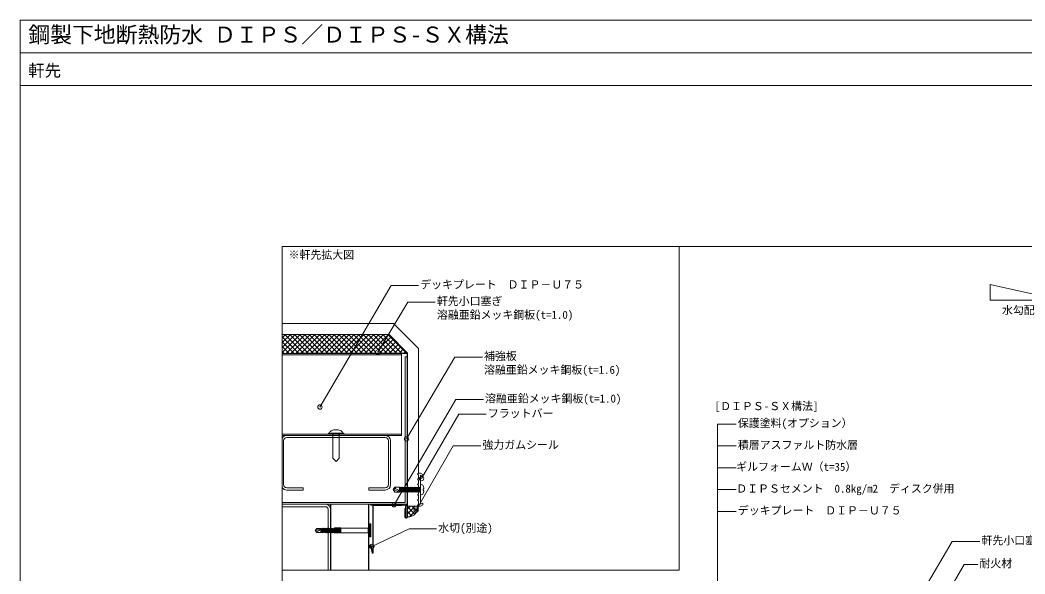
# Model space of a CAD drawing. Units: millimetres, scale not verified. Extents: x -1380 to 1380, y -955 to 955.
# Drawn here: x -1380 to 460, y -60 to 955 of the extents above; entities that cross this region are included whole.
import ezdxf
from ezdxf.enums import TextEntityAlignment as Align

# ---------------------------------------------------------------- set-up
doc = ezdxf.new("R2010")
doc.units = ezdxf.units.MM
doc.header["$LTSCALE"] = 3
doc.linetypes.add('DASHED1', pattern=[1.8, 1.2, -0.6])
for name, color, linetype, lineweight in [('0-0_0', 7, 'Continuous', 18), ('0-1_BOUSUI', 1, 'Continuous', 18), ('0-2_MOJI', 7, 'Continuous', 18), ('0-3_HATCH', 9, 'Continuous', 18), ('0-4_KANAMONO', 5, 'DASHED1', 18), ('0-5_KANAMONO_SCREW', 4, 'Continuous', 18), ('0-6_TEKKOTU', 7, 'Continuous', 18), ('0-7_doubuti', 5, 'Continuous', 18), ('0-8_dekki', 3, 'Continuous', 18), ('0-9_bo-do', 3, 'Continuous', 18), ('0-A_dannnetu', 6, 'Continuous', 18), ('0-B_WAKU', 7, 'Continuous', 18)]:
    doc.layers.add(name, color=color, linetype=linetype, lineweight=lineweight)
doc.styles.add('ＭＳ ゴシック', font='')
doc.styles.get('ＭＳ ゴシック').set_extended_font_data('MS Gothic')

msp = doc.modelspace()

# ---------------------------------------------------------------- linework, layer by layer
at = {"layer": '0-0_0'}
msp.add_line((-1379.957, 895.031), (1380.043, 895.031), dxfattribs=at)
msp.add_lwpolyline([(-899.957, -659.969), (900.043, -659.969), (900.043, 540.031), (-899.957, 540.031)], close=True, dxfattribs=at)
at = {"layer": '0-1_BOUSUI'}
for p, q in [((-650.429, 224.761), (-650.429, 353.338)), ((-670.429, 64.761), (-650.429, 64.761))]:
    msp.add_line(p, q, dxfattribs=at)
msp.add_lwpolyline([(-899.957, 399.053), (-696.145, 399.053), (-650.429, 353.338), (-650.429, 124.761)], dxfattribs=at)
msp.add_arc((-670.429, 64.761), 20, 270, 0, dxfattribs=at)
at = {"layer": '0-2_MOJI'}
for p, q in [((396.59, 470.511), (396.59, 442.005)), ((-103.173, -196.264), (-103.173, 214.947)), ((-103.173, 214.947), (-68.597, 214.947)), ((-103.173, 174.947), (-68.597, 174.947)), ((-103.173, 134.947), (-68.597, 134.947)), ((-103.173, 94.947), (-68.597, 94.947)), ((-103.173, 54.947), (-68.597, 54.947))]:
    msp.add_line(p, q, dxfattribs=at)
for points in [[(-650.194, 468.827), (-700.632, 468.827), (-830.933, 246.187)], [(396.59, 442.005), (524.969, 442.005), (396.59, 470.511)], [(-619.789, 438.422), (-670.227, 438.422), (-724.967, 346.657)], [(-533.478, 337.668), (-583.916, 337.668), (-672.307, 187.618)], [(-531.636, 259.921), (-582.074, 259.921), (-695.11, 67.186)], [(-526.371, 232.862), (-576.809, 232.862), (-644.796, 115.106)], [(-536.397, 175.093), (-586.835, 175.093), (-654.822, 57.337)], [(-617.354, 22.995), (-667.792, 22.995), (-735.779, -9.365)], [(377.52, -0.125), (327.082, -0.125), (227.923, -168.824)], [(240.669, -229.01), (348.603, -42.063), (373.822, -42.063)]]:
    msp.add_lwpolyline(points, dxfattribs=at)
for centre in [(-724.967, 346.657), (-830.933, 246.187), (-672.307, 187.618), (-644.796, 115.106), (-695.11, 67.186), (-654.822, 57.337), (-735.779, -9.365)]:
    msp.add_circle(centre, 4, dxfattribs=at)
at = {"layer": '0-3_HATCH'}
for p, q in [((-899.957, 373.055), (-893.958, 379.053)), ((-899.957, 364.075), (-884.978, 379.053)), ((-899.957, 355.095), (-875.998, 379.053)), ((-899.957, 346.114), (-867.018, 379.053)), ((-870.242, 345.053), (-899.957, 374.768)), ((-861.262, 345.053), (-895.262, 379.053)), ((-893.037, 344.053), (-858.037, 379.053)), ((-852.282, 345.053), (-886.282, 379.053)), ((-884.057, 344.053), (-849.057, 379.053)), ((-843.301, 345.053), (-877.301, 379.053)), ((-875.077, 344.053), (-840.077, 379.053)), ((-834.321, 345.053), (-868.321, 379.053)), ((-865.097, 345.053), (-831.097, 379.053)), ((-825.341, 345.053), (-859.341, 379.053)), ((-856.116, 345.053), (-822.116, 379.053)), ((-816.361, 345.053), (-850.361, 379.053)), ((-847.136, 345.053), (-813.136, 379.053)), ((-807.38, 345.053), (-841.38, 379.053)), ((-838.156, 345.053), (-804.156, 379.053)), ((-798.4, 345.053), (-832.4, 379.053)), ((-829.176, 345.053), (-795.176, 379.053)), ((-789.42, 345.053), (-823.42, 379.053)), ((-820.195, 345.053), (-786.195, 379.053)), ((-780.44, 345.053), (-814.44, 379.053)), ((-811.215, 345.053), (-777.215, 379.053)), ((-802.235, 345.053), (-768.235, 379.053)), ((-793.254, 345.053), (-759.254, 379.053)), ((-766.314, 345.053), (-732.314, 379.053)), ((-757.333, 345.053), (-723.333, 379.053)), ((-748.353, 345.053), (-714.353, 379.053)), ((-721.227, 345.239), (-695.921, 370.545)), ((-719.317, 356.129), (-700.411, 375.035)), ((-878.222, 344.053), (-899.957, 365.788)), ((-887.203, 344.053), (-899.957, 356.808)), ((-724.793, 350.654), (-719.317, 356.129)), ((-712.432, 345.053), (-691.431, 366.055)), ((-703.452, 345.053), (-686.94, 361.565)), ((-694.472, 345.053), (-682.45, 357.075)), ((-685.491, 345.053), (-677.96, 352.585)), ((-896.183, 344.053), (-899.957, 347.827)), ((-730.393, 345.053), (-728.963, 346.483)), ((-676.511, 345.053), (-673.47, 348.095)), ((-670.429, 59.633), (-665.301, 64.761)), ((-670.429, 50.653), (-656.321, 64.761)), ((-656.939, 49.995), (-670.429, 63.485)), ((-667.054, 45.047), (-650.716, 61.386)), ((-652.969, 55.006), (-662.724, 64.761)), ((-650.667, 61.684), (-653.744, 64.761)), ((-662.377, 46.453), (-670.429, 54.505)), ((-669.679, 44.775), (-670.429, 45.525))]:
    msp.add_line(p, q, dxfattribs=at)
for points in [[(-771.459, 345.053), (-772.476, 346.07), (-805.459, 379.053)], [(-762.479, 345.053), (-769.161, 351.735), (-796.479, 379.053)], [(-753.499, 345.053), (-765.845, 357.4), (-787.499, 379.053)], [(-784.274, 345.053), (-757.262, 372.066), (-750.274, 379.053)], [(-744.518, 345.053), (-762.53, 363.065), (-778.518, 379.053)], [(-775.294, 345.053), (-769.934, 350.413), (-741.294, 379.053)], [(-735.538, 345.053), (-759.214, 368.73), (-769.538, 379.053)], [(-728.899, 347.394), (-755.899, 374.394), (-760.558, 379.053)], [(-717.578, 345.053), (-722.805, 350.281), (-751.578, 379.053)], [(-708.597, 345.053), (-719.45, 355.906), (-742.597, 379.053)], [(-739.373, 345.053), (-706.04, 378.387), (-705.373, 379.053)], [(-699.617, 345.053), (-716.095, 361.531), (-733.617, 379.053)], [(-690.637, 345.053), (-712.739, 367.156), (-724.637, 379.053)], [(-681.657, 345.053), (-709.384, 372.781), (-715.657, 379.053)], [(-672.676, 345.053), (-706.028, 378.405), (-706.676, 379.053)]]:
    msp.add_lwpolyline(points, dxfattribs=at)
at = {"layer": '0-4_KANAMONO', "linetype": 'Continuous'}
for p, q in [((-820.629, 68.054), (-899.957, 68.054)), ((-820.629, 63.454), (-899.957, 63.454)), ((-816.029, -52.842), (-816.029, 58.854)), ((-811.429, -52.842), (-811.429, 58.854)), ((-737.429, 66.054), (-675.929, 66.054)), ((-673.429, 43.761), (-672.429, 43.761)), ((-672.429, 42.761), (-673.429, 42.761)), ((-733.929, -21.346), (-734.729, -21.346)), ((-734.524, -20.746), (-734.129, -20.746))]:
    msp.add_line(p, q, dxfattribs=at)
for points in [[(-899.957, 71.254), (-674.629, 71.254), (-674.629, 338.054), (-671.429, 338.054), (-671.429, 68.054), (-899.957, 68.054)], [(-671.429, 44.761), (-671.429, 344.053), (-870.429, 344.053), (-870.429, 345.053), (-670.429, 345.053), (-670.429, 44.761)], [(-652.029, 123.261), (-650.429, 124.761), (-647.029, 124.761), (-642.429, 122.761), (-642.429, 119.968)], [(-642.429, 69.553), (-642.429, 66.761), (-647.029, 64.761), (-650.429, 64.761), (-652.029, 66.261), (-650.429, 67.761), (-650.429, 74.261), (-652.029, 75.761), (-650.429, 77.261), (-650.429, 83.761), (-652.029, 85.261), (-650.429, 86.761), (-650.429, 93.261), (-652.029, 94.761), (-650.429, 96.261), (-650.429, 102.761), (-652.029, 104.261), (-650.429, 105.761), (-650.429, 112.261), (-652.029, 113.761), (-650.429, 115.261), (-650.429, 121.761), (-652.029, 123.261)], [(-643.268, 119.418), (-647.029, 121.053), (-647.029, 68.468), (-643.268, 70.103)], [(-675.929, 68.054), (-737.429, 68.054), (-737.429, 66.054)], [(-733.929, -20.546), (-733.929, 66.054), (-681.257, 66.054), (-681.257, 65.454)], [(-681.257, 65.454), (-733.329, 65.454), (-733.329, -20.746)], [(-675.429, 44.761), (-675.429, 60.054), (-674.429, 60.054), (-674.429, 44.761)], [(-673.929, 64.054), (-673.929, 43.895), (-671.929, 43.895), (-671.929, 64.054)], [(-735.329, -20.746), (-738.41, -5.946), (-737.903, -5.946), (-734.72, -20.589)]]:
    msp.add_lwpolyline(points, dxfattribs=at)
for centre, radius, start, end in [((-643.029, 119.968), 0.6, 246.50143, 0), ((-820.629, 58.854), 9.2, 0, 90), ((-820.629, 58.854), 4.6, 0, 90), ((-675.929, 64.054), 4, 0, 90), ((-675.929, 64.054), 2, 0, 90), ((-643.029, 69.553), 0.6, 360, 113.49857), ((-673.429, 44.761), 2, 180, 270), ((-673.429, 44.761), 1, 180, 270), ((-672.429, 44.761), 1, 270, 0), ((-672.429, 44.761), 2, 270, 0), ((-734.729, -20.746), 0.6, 180, 270), ((-734.524, -20.546), 0.2, 192.26477, 270), ((-734.129, -20.546), 0.2, 270, 0), ((-733.929, -20.746), 0.6, 270, 360)]:
    msp.add_arc(centre, radius, start, end, dxfattribs=at)
at = {"layer": '0-5_KANAMONO_SCREW'}
for p, q in [((-697.029, 94.761), (-694.018, 99.061)), ((-697.029, 94.761), (-693.018, 96.031)), ((-697.029, 94.761), (-685.029, 90.461)), ((-697.029, 94.761), (-694.018, 90.461)), ((-694.018, 99.061), (-685.029, 99.061)), ((-685.029, 98.561), (-684.029, 99.561)), ((-685.029, 90.461), (-685.029, 99.061)), ((-685.029, 98.561), (-682.829, 89.961)), ((-684.029, 99.561), (-682.829, 89.961)), ((-684.029, 99.561), (-681.829, 90.961)), ((-682.629, 98.561), (-683.773, 98.561)), ((-682.629, 98.561), (-681.629, 99.561)), ((-682.629, 98.561), (-680.429, 89.961)), ((-681.629, 99.561), (-679.429, 90.961)), ((-681.629, 99.561), (-680.429, 89.961)), ((-680.229, 98.561), (-681.373, 98.561)), ((-680.229, 98.561), (-679.229, 99.561)), ((-680.229, 98.561), (-678.029, 89.961)), ((-679.229, 99.561), (-678.029, 89.961)), ((-679.229, 99.561), (-677.029, 90.961)), ((-677.829, 98.561), (-678.973, 98.561)), ((-677.829, 98.561), (-676.829, 99.561)), ((-677.829, 98.561), (-675.629, 89.961)), ((-676.829, 99.561), (-675.629, 89.961)), ((-676.829, 99.561), (-674.629, 90.961)), ((-675.429, 98.561), (-676.573, 98.561)), ((-675.429, 98.561), (-674.429, 99.561)), ((-675.429, 98.561), (-673.229, 89.961)), ((-674.429, 99.561), (-673.229, 89.961)), ((-674.429, 99.561), (-672.229, 90.961)), ((-673.029, 98.561), (-674.173, 98.561)), ((-673.029, 98.561), (-672.029, 99.561)), ((-673.029, 98.561), (-670.829, 89.961)), ((-672.029, 99.561), (-670.829, 89.961)), ((-672.029, 99.561), (-669.829, 90.961)), ((-670.629, 98.561), (-671.773, 98.561)), ((-670.629, 98.561), (-669.629, 99.561)), ((-670.629, 98.561), (-668.429, 89.961)), ((-669.629, 99.561), (-668.429, 89.961)), ((-669.629, 99.561), (-667.429, 90.961)), ((-668.229, 98.561), (-669.373, 98.561)), ((-668.229, 98.561), (-667.229, 99.561)), ((-668.229, 98.561), (-666.029, 89.961)), ((-667.229, 99.561), (-666.029, 89.961)), ((-667.229, 99.561), (-665.029, 90.961)), ((-665.829, 98.561), (-666.973, 98.561)), ((-665.829, 98.561), (-664.829, 99.561)), ((-665.829, 98.561), (-663.629, 89.961)), ((-664.829, 99.561), (-663.629, 89.961)), ((-664.829, 99.561), (-662.629, 90.961)), ((-663.429, 98.561), (-664.573, 98.561)), ((-663.429, 98.561), (-662.429, 99.561)), ((-663.429, 98.561), (-661.229, 89.961)), ((-662.429, 99.561), (-661.229, 89.961)), ((-662.429, 99.561), (-660.229, 90.961)), ((-661.029, 98.561), (-662.173, 98.561)), ((-661.029, 98.561), (-660.029, 99.561)), ((-661.029, 98.561), (-658.829, 89.961)), ((-660.029, 99.561), (-657.829, 90.961)), ((-660.029, 99.561), (-658.829, 89.961)), ((-658.629, 98.561), (-659.773, 98.561)), ((-658.629, 98.561), (-657.629, 99.561)), ((-658.629, 98.561), (-656.429, 89.961)), ((-657.629, 99.561), (-656.429, 89.961)), ((-657.629, 99.561), (-655.429, 90.961)), ((-656.229, 98.561), (-657.373, 98.561)), ((-656.229, 98.561), (-655.229, 99.561)), ((-656.229, 98.561), (-654.029, 89.961)), ((-655.229, 99.561), (-654.029, 89.961)), ((-655.229, 99.561), (-653.029, 90.961)), ((-653.829, 98.561), (-654.973, 98.561)), ((-653.829, 98.561), (-652.829, 99.561)), ((-653.829, 98.561), (-651.629, 89.961)), ((-652.829, 99.561), (-651.629, 89.961)), ((-652.829, 99.561), (-650.629, 90.961)), ((-651.429, 98.561), (-652.573, 98.561)), ((-651.429, 98.561), (-650.429, 99.561)), ((-651.429, 98.561), (-649.229, 89.961)), ((-650.429, 99.561), (-649.229, 89.961)), ((-650.429, 99.561), (-648.229, 90.961)), ((-649.029, 98.561), (-650.173, 98.561)), ((-649.029, 98.561), (-648.029, 99.561)), ((-649.029, 98.561), (-647.029, 90.742)), ((-648.029, 99.561), (-647.029, 95.652)), ((-648.029, 99.561), (-647.029, 91.561)), ((-647.029, 98.561), (-647.773, 98.561)), ((-647.029, 102.261), (-647.029, 87.261)), ((-694.018, 90.461), (-685.029, 90.461)), ((-683.085, 90.961), (-685.029, 90.961)), ((-682.829, 89.961), (-681.829, 90.961)), ((-680.685, 90.961), (-681.829, 90.961)), ((-680.429, 89.961), (-679.429, 90.961)), ((-678.285, 90.961), (-679.429, 90.961)), ((-678.029, 89.961), (-677.029, 90.961)), ((-675.885, 90.961), (-677.029, 90.961)), ((-675.629, 89.961), (-674.629, 90.961)), ((-673.485, 90.961), (-674.629, 90.961)), ((-673.229, 89.961), (-672.229, 90.961)), ((-671.085, 90.961), (-672.229, 90.961)), ((-670.829, 89.961), (-669.829, 90.961)), ((-668.685, 90.961), (-669.829, 90.961)), ((-668.429, 89.961), (-667.429, 90.961)), ((-666.285, 90.961), (-667.429, 90.961)), ((-666.029, 89.961), (-665.029, 90.961)), ((-663.885, 90.961), (-665.029, 90.961)), ((-663.629, 89.961), (-662.629, 90.961)), ((-661.485, 90.961), (-662.629, 90.961)), ((-661.229, 89.961), (-660.229, 90.961)), ((-659.085, 90.961), (-660.229, 90.961)), ((-658.829, 89.961), (-657.829, 90.961)), ((-656.685, 90.961), (-657.829, 90.961)), ((-656.429, 89.961), (-655.429, 90.961)), ((-654.285, 90.961), (-655.429, 90.961)), ((-654.029, 89.961), (-653.029, 90.961)), ((-651.885, 90.961), (-653.029, 90.961)), ((-651.629, 89.961), (-650.629, 90.961)), ((-649.485, 90.961), (-650.629, 90.961)), ((-649.229, 89.961), (-648.229, 90.961)), ((-647.085, 90.961), (-648.229, 90.961)), ((-839.429, 20.054), (-829.429, 23.754)), ((-839.429, 20.054), (-836.838, 23.754)), ((-839.429, 20.054), (-836.838, 16.354)), ((-839.429, 20.054), (-835.193, 18.486)), ((-829.429, 23.754), (-836.838, 23.754)), ((-829.429, 16.854), (-827.229, 24.254)), ((-829.429, 16.354), (-829.429, 23.754)), ((-827.526, 23.254), (-829.429, 23.254)), ((-828.429, 15.854), (-827.229, 24.254)), ((-828.429, 15.854), (-826.229, 23.254)), ((-827.229, 24.254), (-826.229, 23.254)), ((-827.029, 16.854), (-824.829, 24.254)), ((-825.126, 23.254), (-826.229, 23.254)), ((-826.029, 15.854), (-824.829, 24.254)), ((-826.029, 15.854), (-823.829, 23.254)), ((-824.829, 24.254), (-823.829, 23.254)), ((-824.629, 16.854), (-822.429, 24.254)), ((-822.726, 23.254), (-823.829, 23.254)), ((-823.629, 15.854), (-822.429, 24.254)), ((-823.629, 15.854), (-821.429, 23.254)), ((-822.429, 24.254), (-821.429, 23.254)), ((-822.229, 16.854), (-820.029, 24.254)), ((-820.326, 23.254), (-821.429, 23.254)), ((-821.229, 15.854), (-820.029, 24.254)), ((-821.229, 15.854), (-819.029, 23.254)), ((-820.029, 24.254), (-819.029, 23.254)), ((-819.829, 16.854), (-817.629, 24.254)), ((-817.926, 23.254), (-819.029, 23.254)), ((-818.829, 15.854), (-817.629, 24.254)), ((-818.829, 15.854), (-816.629, 23.254)), ((-817.629, 24.254), (-816.629, 23.254)), ((-817.429, 16.854), (-815.229, 24.254)), ((-815.526, 23.254), (-816.629, 23.254)), ((-816.429, 15.854), (-815.229, 24.254)), ((-816.429, 15.854), (-814.229, 23.254)), ((-815.229, 24.254), (-814.229, 23.254)), ((-815.029, 16.854), (-812.829, 24.254)), ((-813.126, 23.254), (-814.229, 23.254)), ((-814.029, 15.854), (-812.829, 24.254)), ((-814.029, 15.854), (-811.829, 23.254)), ((-812.829, 24.254), (-811.829, 23.254)), ((-812.629, 16.854), (-810.429, 24.254)), ((-810.726, 23.254), (-811.829, 23.254)), ((-811.629, 15.854), (-810.429, 24.254)), ((-811.629, 15.854), (-809.429, 23.254)), ((-810.429, 24.254), (-809.429, 23.254)), ((-810.229, 16.854), (-808.029, 24.254)), ((-808.326, 23.254), (-809.429, 23.254)), ((-809.229, 15.854), (-808.029, 24.254)), ((-809.229, 15.854), (-807.029, 23.254)), ((-808.029, 24.254), (-807.029, 23.254)), ((-807.829, 16.854), (-805.629, 24.254)), ((-805.926, 23.254), (-807.029, 23.254)), ((-806.829, 15.854), (-805.629, 24.254)), ((-806.829, 15.854), (-804.629, 23.254)), ((-805.629, 24.254), (-804.629, 23.254)), ((-805.429, 16.854), (-804.429, 20.217)), ((-804.429, 23.254), (-804.629, 23.254)), ((-804.429, 24.604), (-792.429, 24.604)), ((-804.429, 15.504), (-804.429, 24.604)), ((-804.429, 23.628), (-792.429, 23.628)), ((-804.429, 22.358), (-792.429, 22.358)), ((-804.429, 21.088), (-792.429, 21.088)), ((-804.429, 19.818), (-792.429, 19.818)), ((-804.429, 18.548), (-792.429, 18.548)), ((-792.429, 15.504), (-792.429, 24.604)), ((-792.429, 24.304), (-742.829, 24.304)), ((-742.829, 24.304), (-739.429, 28.013)), ((-742.829, 15.804), (-742.829, 24.304)), ((-737.429, 32.054), (-739.429, 32.054)), ((-739.429, 28.013), (-739.429, 32.054)), ((-739.429, 28.013), (-739.429, 12.094)), ((-737.429, 8.054), (-737.429, 32.054)), ((-829.429, 16.354), (-836.838, 16.354)), ((-829.429, 16.854), (-828.429, 15.854)), ((-827.029, 16.854), (-828.132, 16.854)), ((-827.029, 16.854), (-826.029, 15.854)), ((-824.629, 16.854), (-825.732, 16.854)), ((-824.629, 16.854), (-823.629, 15.854)), ((-822.229, 16.854), (-823.332, 16.854)), ((-822.229, 16.854), (-821.229, 15.854)), ((-819.829, 16.854), (-820.932, 16.854)), ((-819.829, 16.854), (-818.829, 15.854)), ((-817.429, 16.854), (-818.532, 16.854)), ((-817.429, 16.854), (-816.429, 15.854)), ((-815.029, 16.854), (-816.132, 16.854)), ((-815.029, 16.854), (-814.029, 15.854)), ((-812.629, 16.854), (-813.732, 16.854)), ((-812.629, 16.854), (-811.629, 15.854)), ((-810.229, 16.854), (-811.332, 16.854)), ((-810.229, 16.854), (-809.229, 15.854)), ((-807.829, 16.854), (-808.932, 16.854)), ((-807.829, 16.854), (-806.829, 15.854)), ((-805.429, 16.854), (-806.532, 16.854)), ((-805.429, 16.854), (-804.429, 15.854)), ((-804.429, 17.278), (-792.429, 17.278)), ((-804.429, 16.008), (-792.429, 16.008)), ((-804.429, 15.504), (-792.429, 15.504)), ((-792.429, 15.804), (-742.829, 15.804)), ((-742.829, 15.804), (-739.429, 12.094)), ((-739.429, 8.054), (-739.429, 12.094)), ((-737.429, 8.054), (-739.429, 8.054))]:
    msp.add_line(p, q, dxfattribs=at)
msp.add_lwpolyline([(-640.679, 93.26), (-641.679, 93.26), (-641.679, 96.26), (-640.679, 96.26)], dxfattribs=at)
for centre, radius, start, end in [((-694.647, 97.173), 1.989, 324.94761, 71.58289), ((-694.513, 85.372), 10.763, 28.2142, 82.01632), ((-645.029, 102.261), 2, 90, 180), ((-646.877, 94.942), 9.5, 61.1191, 78.78043), ((-663.221, 94.761), 22.592, 3.80485, 22.10088), ((-663.221, 94.761), 22.592, 337.89912, 356.19094), ((-645.029, 87.261), 2, 180, 270), ((-646.877, 94.579), 9.5, 281.21957, 298.8809), ((-839.429, 20.054), 4.517, 305, 339.69553), ((-837.45, 26.743), 8.56, 285.28771, 339.55907)]:
    msp.add_arc(centre, radius, start, end, dxfattribs=at)
at = {"layer": '0-6_TEKKOTU'}
msp.add_lwpolyline([(-899.957, 540.031), (-172.917, 540.031), (-172.917, -52.842), (-899.957, -52.842)], close=True, dxfattribs=at)
at = {"layer": '0-7_doubuti'}
for p, q in [((-897.429, 184.053), (-897.429, 104.053)), ((-891.429, 194.053), (-711.429, 194.053)), ((-711.429, 190.053), (-891.429, 190.053)), ((-705.429, 104.053), (-705.429, 184.053)), ((-701.429, 184.053), (-701.429, 104.053))]:
    msp.add_line(p, q, dxfattribs=at)
for points in [[(-891.429, 98.053), (-861.429, 98.053), (-861.429, 94.053), (-891.429, 94.053)], [(-711.429, 94.053), (-741.429, 94.053), (-741.429, 98.053), (-711.429, 98.053)]]:
    msp.add_lwpolyline(points, dxfattribs=at)
for centre, radius, start, end in [((-891.429, 184.053), 10, 90, 148.51504), ((-891.429, 184.053), 6, 90, 180), ((-711.429, 184.053), 10, 0, 90), ((-711.429, 184.053), 6, 360, 90), ((-891.429, 104.053), 10, 211.48496, 270), ((-891.429, 104.053), 6, 180, 270), ((-711.429, 104.053), 10, 270, 0), ((-711.429, 104.053), 6, 270, 0)]:
    msp.add_arc(centre, radius, start, end, dxfattribs=at)
at = {"layer": '0-8_dekki'}
for p, q in [((-899.957, 341.653), (-681.429, 341.653)), ((-807.429, 203.649), (-809.142, 203.049)), ((-805.533, 204.091), (-807.429, 203.649)), ((-803.513, 204.361), (-805.533, 204.091)), ((-681.429, 196.453), (-899.957, 196.453)), ((-815.429, 198.453), (-787.429, 198.453)), ((-815.429, 196.453), (-815.429, 198.453)), ((-813.247, 199.495), (-813.429, 198.453)), ((-807.429, 196.373), (-807.429, 152.453)), ((-795.429, 196.373), (-795.429, 152.453)), ((-789.429, 198.453), (-789.611, 199.495)), ((-787.429, 196.453), (-787.429, 198.453)), ((-801.429, 146.453), (-807.429, 152.453)), ((-801.429, 146.453), (-795.429, 152.453))]:
    msp.add_line(p, q, dxfattribs=at)
for points in [[(-899.957, 344.053), (-681.429, 344.053), (-681.429, 194.053), (-899.957, 194.053)], [(-809.142, 203.049), (-810.621, 202.309), (-811.821, 201.453), (-812.705, 200.505), (-813.247, 199.495)], [(-789.611, 199.495), (-790.153, 200.505), (-791.037, 201.453), (-792.236, 202.309), (-793.716, 203.049), (-795.429, 203.649), (-797.325, 204.091), (-799.345, 204.361), (-801.429, 204.452), (-803.513, 204.361)]]:
    msp.add_lwpolyline(points, dxfattribs=at)
at = {"layer": '0-9_bo-do'}
for p, q in [((-741.429, 68.054), (-811.429, 68.054)), ((-811.429, -52.842), (-811.429, 68.054)), ((-810.729, 68.054), (-810.729, -52.842)), ((-742.129, 68.054), (-742.129, -52.842)), ((-741.429, -52.842), (-741.429, 68.054))]:
    msp.add_line(p, q, dxfattribs=at)
at = {"layer": '0-A_dannnetu'}
for p in [(-899.957, 379.053), (-670.429, 345.053)]:
    msp.add_line(p, (-704.429, 379.053), dxfattribs=at)
at = {"layer": '0-B_WAKU'}
for points in [[(1380.043, 835.031), (-1379.957, 835.031), (-1379.957, 955.031), (1380.043, 955.031)], [(-1379.957, -954.969), (1380.043, -954.969), (1380.043, 955.031), (-1379.957, 955.031)]]:
    msp.add_lwpolyline(points, close=True, dxfattribs=at)

# ---------------------------------------------------------------- texts
at = {"layer": '0-2_MOJI', "style": 'ＭＳ ゴシック'}
for s, p in [('※軒先拡大図', (-888.318, 513.289)), ('デッキプレート\u3000ＤＩＰ－Ｕ７５', (-647.194, 458.827)), ('軒先小口塞ぎ', (-616.789, 428.422)), ('溶融亜鉛メッキ鋼板(t=1.0)', (-616.789, 403.422)), ('水勾配', (417.975, 411.737)), ('補強板', (-530.478, 327.668)), ('溶融亜鉛メッキ鋼板(t=1.6)', (-530.478, 302.668)), ('溶融亜鉛メッキ鋼板(t=1.0)', (-528.636, 249.921)), ('フラットバー', (-523.371, 222.862)), ('[ＤＩＰＳ-ＳＸ構法]', (-108.026, 235.996)), ('保護塗料(オプション）', (-65.597, 204.947)), ('強力ガムシール', (-533.397, 165.093)), ('積層アスファルト防水層', (-65.597, 164.947)), ('ギルフォームＷ（t=35）', (-68.597, 124.947)), ('ＤＩＰＳセメント\u30000.8kg/m2\u3000ディスク併用', (-68.597, 84.947)), ('デッキプレート\u3000ＤＩＰ－Ｕ７５', (-65.597, 44.947)), ('水切(別途)', (-614.354, 12.995)), ('軒先小口塞ぎ\u3000溶融亜鉛メッキ鋼板(t=1.0)', (380.52, -10.125)), ('耐火材', (376.822, -52.063))]:
    msp.add_text(s, height=14.66, dxfattribs=at).set_placement(p, align=Align.BOTTOM_LEFT)
at = {"layer": '0-B_WAKU', "style": 'ＭＳ ゴシック'}
for s, height, p in [('鋼製下地断熱防水 ＤＩＰＳ／ＤＩＰＳ-ＳＸ構法', 29.33, (-1364.957, 905.031)), ('軒先', 21.99, (-1364.957, 845.031))]:
    msp.add_text(s, height=height, dxfattribs=at).set_placement(p, align=Align.BOTTOM_LEFT)

doc.saveas('drawing.dxf')
